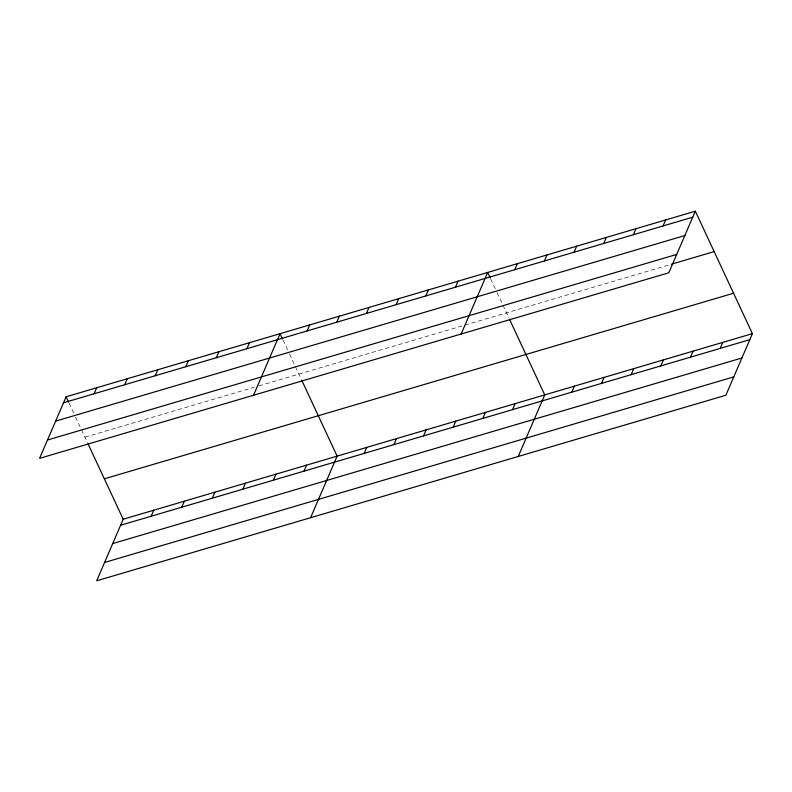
<?xml version="1.0" encoding="UTF-8"?>
<svg xmlns="http://www.w3.org/2000/svg" width="792" height="792" viewBox="0 0 792 792"><rect width="100%" height="100%" fill="white"/><g stroke="black" fill="none" stroke-linecap="round" stroke-linejoin="round"><path stroke-width="0.59" stroke-dasharray="3.96 2.97" d="M84.952 437.194L254.212 387.268M258.915 385.882L463.805 325.443M464.993 325.096L670.26 264.548M490.664 278.814L495.614 289.446M497.109 292.644L509.078 318.325M283.021 340.055L287.981 350.698M289.466 353.885L294.921 365.587M295.416 366.647L301.435 379.566M69.092 403.158L74.052 413.79M75.537 416.988L80.982 428.68M81.487 429.749L87.506 442.669"/><path stroke-width="1.19" d="M66.122 396.782L39.6 458.35L668.814 272.765L695.327 211.187L66.122 396.782L68.597 402.098M94.09 393.772L96.683 387.763M124.651 384.763L127.245 378.754M155.212 375.745L157.806 369.735M185.774 366.736L188.367 360.726M88.011 443.767L123.186 519.235L96.674 580.813L725.878 395.218L752.4 333.65L695.327 211.187M216.335 357.717L218.929 351.707M151.163 516.236L153.757 510.226M246.896 348.708L249.49 342.698M181.724 507.217L184.318 501.207M253.529 395.248L280.051 333.68L282.526 338.996M212.286 498.208L214.88 492.198M307.118 330.937L309.712 324.928M242.847 489.189L245.441 483.179M336.788 322.195L339.372 316.176M273.408 480.18L276.002 474.16M366.448 313.444L369.032 307.435M303.97 471.161L306.563 465.151M396.109 304.692L398.703 298.683M310.603 517.711L337.125 456.133L301.95 380.665M425.769 295.941L428.363 289.931M364.191 453.4L366.785 447.391M455.44 287.199L458.023 281.18M393.862 444.649L396.445 438.639M461.172 334.006L487.684 272.438L490.169 277.754M423.522 435.897L426.106 429.888M514.76 269.696L517.354 263.687M453.182 427.155L455.776 421.136M544.421 260.944L547.015 254.935M482.843 418.404L485.437 412.394M574.091 252.202L576.675 246.183M512.513 409.652L515.097 403.643M603.751 243.451L606.335 237.442M518.245 456.469L544.757 394.891L509.583 319.423M633.412 234.699L636.006 228.69M571.834 392.159L574.428 386.14M663.072 225.948L665.666 219.938M601.494 383.407L604.088 377.398M631.165 374.656L633.748 368.646M660.825 365.904L663.409 359.895M690.485 357.162L693.079 351.143M720.146 348.411L722.74 342.401M63.528 402.791L692.743 217.206M55.628 421.126L684.842 235.541M47.5 440.015L676.705 254.43M671.448 264.201L714.156 251.599M104.356 478.823L733.57 293.238M123.186 519.235L752.4 333.65M120.602 525.244L749.806 339.659M112.702 543.579L741.916 357.994M104.574 562.478L733.778 376.883"/></g></svg>
